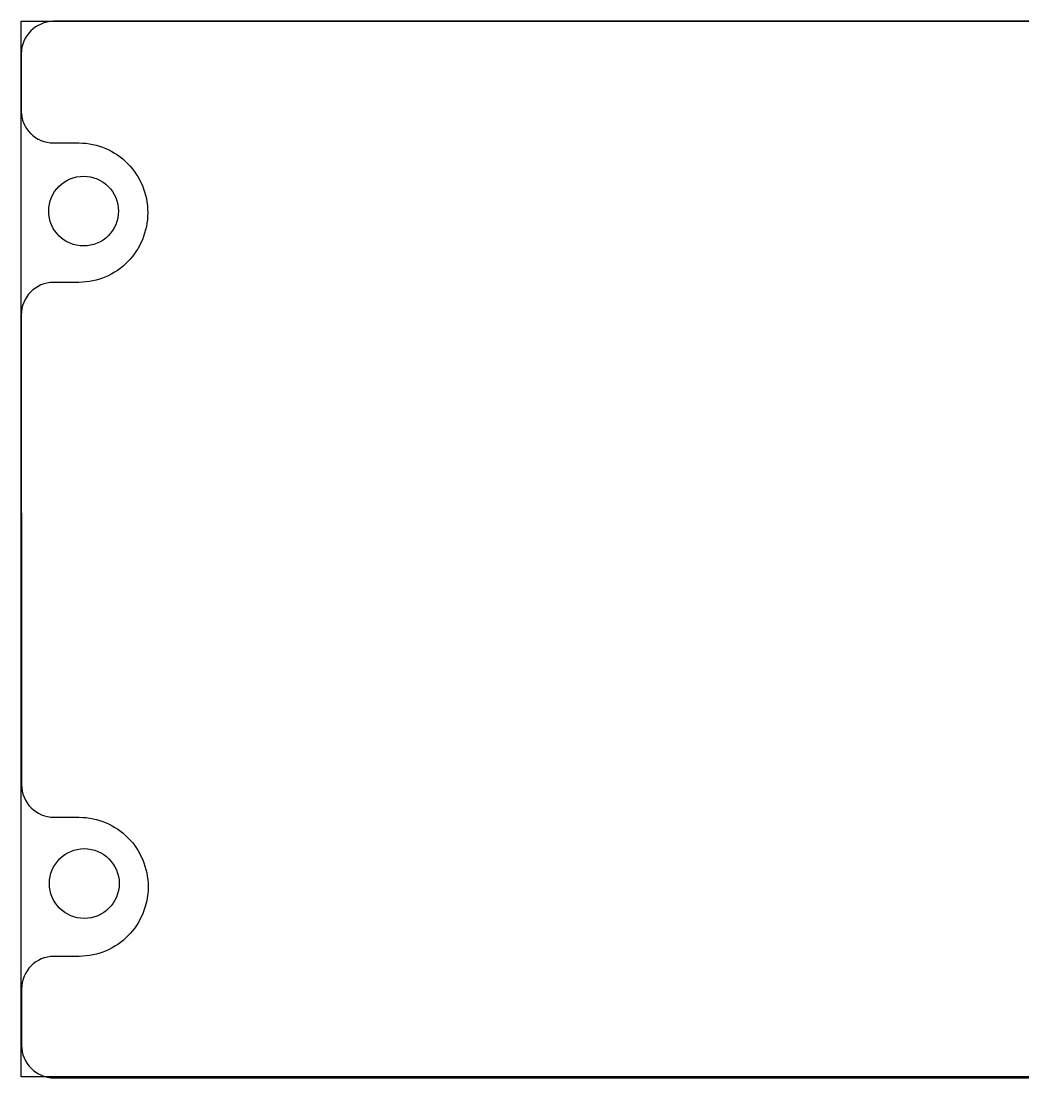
# Model space of a CAD drawing. Extents: x 686 to 831, y 82 to 686.
# Drawn here: x 685.8 to 757.2, y 432.4 to 507.8 of the extents above; entities that cross this region are included whole.
import ezdxf

# ---------------------------------------------------------------- set-up
doc = ezdxf.new("R2010")
doc.units = 0
doc.layers.add('_BACKPANEL', color=5, linetype='CONTINUOUS')
doc.layers.add('_TOPLAYER', color=1, linetype='CONTINUOUS')

msp = doc.modelspace()

# ---------------------------------------------------------------- linework, layer by layer
at = {"layer": '_BACKPANEL'}
for points in [[(830.8, 456.839), (830.8, 452.01), (830.8, 441.5), (830.8, 432.5), (685.8, 432.5), (685.8, 441.5), (685.8, 453.352), (685.8, 456.415), (685.8, 466.206), (685.8, 482.592), (685.8, 485.299), (685.8, 494.299), (685.8, 503.299), (685.8, 507.799), (830.8, 507.799), (830.8, 503.299), (830.8, 494.299), (830.8, 485.299), (830.8, 481.787), (830.8, 466.63)], [(687.762, 494.25), (687.775, 494.504), (687.812, 494.751), (687.874, 494.99), (687.957, 495.219), (688.062, 495.436), (688.187, 495.641), (688.33, 495.833), (688.491, 496.009), (688.667, 496.17), (688.859, 496.313), (689.064, 496.438), (689.281, 496.543), (689.51, 496.626), (689.749, 496.688), (689.996, 496.725), (690.25, 496.738), (690.504, 496.725), (690.751, 496.688), (690.99, 496.626), (691.219, 496.543), (691.436, 496.438), (691.641, 496.313), (691.833, 496.17), (692.009, 496.009), (692.17, 495.833), (692.313, 495.641), (692.438, 495.436), (692.543, 495.219), (692.626, 494.99), (692.688, 494.751), (692.725, 494.504), (692.738, 494.25), (692.725, 493.996), (692.688, 493.749), (692.626, 493.51), (692.543, 493.281), (692.438, 493.064), (692.313, 492.859), (692.17, 492.667), (692.009, 492.491), (691.833, 492.33), (691.641, 492.187), (691.436, 492.062), (691.219, 491.957), (690.99, 491.874), (690.751, 491.812), (690.504, 491.775), (690.25, 491.762), (689.996, 491.775), (689.749, 491.812), (689.51, 491.874), (689.281, 491.957), (689.064, 492.062), (688.859, 492.187), (688.667, 492.33), (688.491, 492.491), (688.33, 492.667), (688.187, 492.859), (688.062, 493.064), (687.957, 493.281), (687.874, 493.51), (687.812, 493.749), (687.775, 493.996)], [(687.812, 446.287), (687.825, 446.541), (687.862, 446.788), (687.924, 447.027), (688.007, 447.255), (688.112, 447.473), (688.237, 447.678), (688.38, 447.87), (688.541, 448.046), (688.717, 448.207), (688.909, 448.35), (689.114, 448.475), (689.331, 448.58), (689.56, 448.663), (689.799, 448.725), (690.046, 448.762), (690.3, 448.775), (690.554, 448.762), (690.801, 448.725), (691.04, 448.663), (691.268, 448.58), (691.486, 448.475), (691.691, 448.35), (691.883, 448.207), (692.059, 448.046), (692.22, 447.87), (692.363, 447.678), (692.488, 447.473), (692.593, 447.255), (692.676, 447.027), (692.738, 446.788), (692.775, 446.541), (692.788, 446.287), (692.775, 446.033), (692.738, 445.786), (692.676, 445.547), (692.593, 445.318), (692.488, 445.101), (692.363, 444.896), (692.22, 444.704), (692.059, 444.528), (691.883, 444.367), (691.691, 444.224), (691.486, 444.099), (691.268, 443.994), (691.04, 443.911), (690.801, 443.849), (690.554, 443.812), (690.3, 443.799), (690.046, 443.812), (689.799, 443.849), (689.56, 443.911), (689.331, 443.994), (689.114, 444.099), (688.909, 444.224), (688.717, 444.367), (688.541, 444.528), (688.38, 444.704), (688.237, 444.896), (688.112, 445.101), (688.007, 445.318), (687.924, 445.547), (687.862, 445.786), (687.825, 446.033)]]:
    msp.add_lwpolyline(points, close=True, dxfattribs=at)
at = {"layer": '_TOPLAYER'}
msp.add_lwpolyline([(828.514, 507.798), (688.115, 507.8), (688.105, 507.78), (687.871, 507.766), (687.644, 507.73), (687.425, 507.673), (687.215, 507.595), (687.015, 507.498), (686.826, 507.383), (686.649, 507.25), (686.486, 507.102), (686.337, 506.939), (686.205, 506.763), (686.088, 506.574), (685.99, 506.373), (685.911, 506.162), (685.852, 505.942), (685.815, 505.714), (685.8, 505.479), (685.8, 503.121), (685.8, 501.429), (685.801, 501.313), (685.811, 501.198), (685.811, 501.183), (685.844, 500.967), (685.844, 500.957), (685.895, 500.756), (685.9, 500.741), (685.905, 500.727), (685.974, 500.54), (685.979, 500.525), (685.986, 500.511), (686.07, 500.335), (686.085, 500.306), (686.188, 500.136), (686.198, 500.124), (686.322, 499.957), (686.332, 499.947), (686.47, 499.793), (686.481, 499.782), (686.637, 499.639), (686.81, 499.509), (686.815, 499.508), (686.82, 499.499), (686.995, 499.392), (687.007, 499.387), (687.018, 499.379), (687.028, 499.379), (687.197, 499.297), (687.233, 499.282), (687.41, 499.216), (687.426, 499.211), (687.442, 499.206), (687.637, 499.156), (687.664, 499.156), (687.873, 499.123), (687.885, 499.123), (688.116, 499.112), (689.917, 499.112), (690.17, 499.106), (690.419, 499.086), (690.664, 499.054), (690.906, 499.011), (691.143, 498.955), (691.376, 498.887), (691.604, 498.809), (691.827, 498.719), (692.044, 498.619), (692.256, 498.509), (692.461, 498.389), (692.66, 498.259), (692.852, 498.12), (693.038, 497.972), (693.216, 497.815), (693.386, 497.65), (693.548, 497.477), (693.703, 497.297), (693.848, 497.109), (693.985, 496.913), (694.113, 496.712), (694.231, 496.503), (694.339, 496.289), (694.437, 496.069), (694.525, 495.844), (694.602, 495.613), (694.668, 495.378), (694.723, 495.138), (694.766, 494.894), (694.797, 494.646), (694.816, 494.395), (694.823, 494.14), (694.816, 493.886), (694.797, 493.634), (694.766, 493.386), (694.723, 493.142), (694.668, 492.903), (694.602, 492.667), (694.525, 492.437), (694.437, 492.211), (694.339, 491.991), (694.231, 491.777), (694.113, 491.569), (693.985, 491.367), (693.848, 491.172), (693.703, 490.984), (693.548, 490.804), (693.386, 490.631), (693.216, 490.466), (693.038, 490.309), (692.852, 490.161), (692.66, 490.022), (692.461, 489.892), (692.256, 489.772), (692.044, 489.662), (691.827, 489.562), (691.604, 489.472), (691.376, 489.394), (691.143, 489.327), (690.906, 489.271), (690.664, 489.227), (690.419, 489.195), (690.17, 489.176), (689.917, 489.169), (688.105, 489.169), (687.869, 489.155), (687.639, 489.119), (687.418, 489.06), (687.207, 488.981), (687.005, 488.882), (686.815, 488.765), (686.637, 488.63), (686.474, 488.48), (686.325, 488.314), (686.193, 488.135), (686.077, 487.943), (685.98, 487.74), (685.903, 487.526), (685.846, 487.303), (685.811, 487.072), (685.799, 486.834), (685.798, 483.497), (685.798, 479.174), (685.797, 476.941), (685.798, 475.07), (685.824, 470.4), (685.824, 461.337), (685.825, 458.682), (685.825, 455.67), (685.825, 453.346), (685.837, 453.107), (685.872, 452.876), (685.929, 452.653), (686.007, 452.439), (686.104, 452.235), (686.22, 452.043), (686.354, 451.864), (686.503, 451.698), (686.668, 451.548), (686.846, 451.414), (687.037, 451.297), (687.239, 451.199), (687.452, 451.121), (687.674, 451.063), (687.904, 451.028), (688.141, 451.016), (689.942, 451.016), (690.195, 451.009), (690.444, 450.99), (690.689, 450.958), (690.931, 450.914), (691.168, 450.859), (691.401, 450.791), (691.629, 450.713), (691.852, 450.624), (692.069, 450.524), (692.28, 450.414), (692.486, 450.294), (692.685, 450.164), (692.877, 450.026), (693.063, 449.878), (693.241, 449.722), (693.411, 449.557), (693.573, 449.384), (693.728, 449.204), (693.873, 449.016), (694.01, 448.822), (694.138, 448.62), (694.256, 448.413), (694.364, 448.199), (694.462, 447.979), (694.55, 447.754), (694.627, 447.524), (694.693, 447.289), (694.748, 447.05), (694.791, 446.806), (694.822, 446.559), (694.841, 446.308), (694.848, 446.054), (694.841, 445.8), (694.822, 445.549), (694.791, 445.302), (694.748, 445.059), (694.693, 444.819), (694.627, 444.584), (694.55, 444.354), (694.462, 444.129), (694.364, 443.91), (694.256, 443.696), (694.138, 443.488), (694.01, 443.287), (693.873, 443.092), (693.728, 442.905), (693.573, 442.724), (693.411, 442.552), (693.241, 442.387), (693.063, 442.231), (692.877, 442.083), (692.685, 441.945), (692.486, 441.815), (692.28, 441.695), (692.069, 441.585), (691.852, 441.485), (691.629, 441.396), (691.401, 441.318), (691.168, 441.251), (690.931, 441.195), (690.689, 441.151), (690.444, 441.119), (690.195, 441.1), (689.942, 441.093), (688.129, 441.093), (687.894, 441.08), (687.666, 441.043), (687.445, 440.985), (687.234, 440.906), (687.033, 440.808), (686.843, 440.692), (686.666, 440.558), (686.503, 440.409), (686.354, 440.245), (686.221, 440.067), (686.106, 439.876), (686.009, 439.674), (685.931, 439.462), (685.873, 439.24), (685.838, 439.011), (685.825, 438.774), (685.825, 434.757), (685.837, 434.518), (685.872, 434.287), (685.929, 434.064), (686.007, 433.85), (686.104, 433.646), (686.22, 433.454), (686.354, 433.275), (686.503, 433.109), (686.668, 432.959), (686.846, 432.825), (687.037, 432.708), (687.239, 432.61), (687.452, 432.531), (687.674, 432.474), (687.904, 432.439), (688.141, 432.427), (828.54, 432.427)], dxfattribs=at)

doc.saveas('drawing.dxf')
